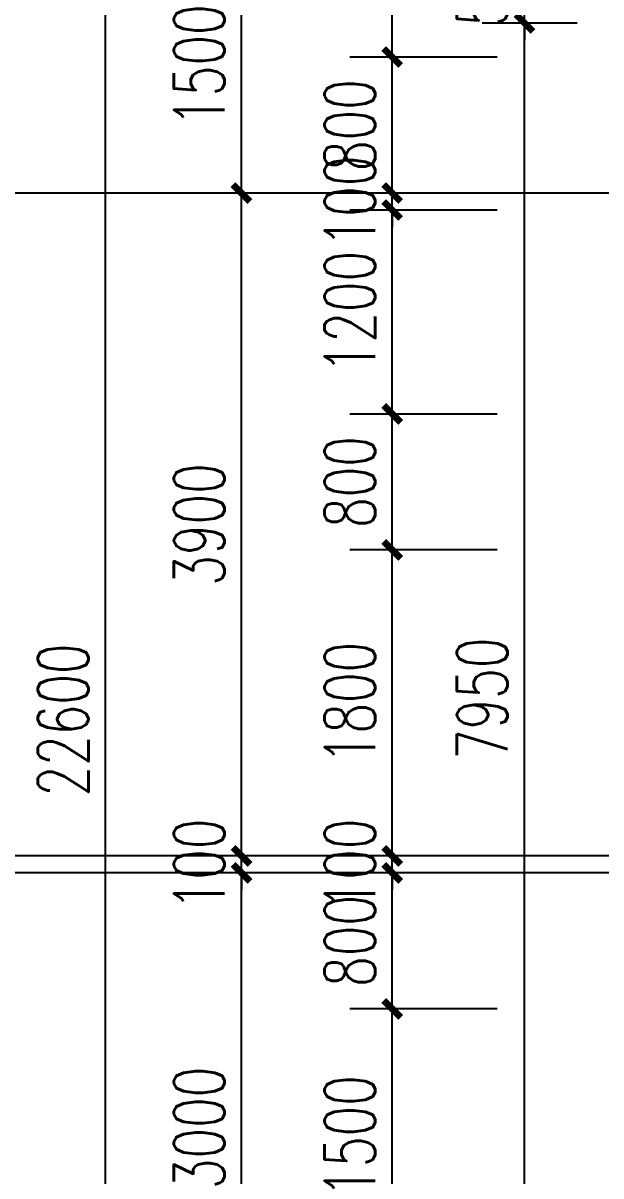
# Model space of a CAD drawing. Extents: x -59851 to 653804, y -249523 to 437614.
# Drawn here: x -48773 to -45375, y 144606 to 151388 of the extents above; entities that cross this region are included whole.
import ezdxf

# ---------------------------------------------------------------- set-up
doc = ezdxf.new("R2010")
doc.units = 0
doc.header["$LTSCALE"] = 1000
doc.header["$MEASUREMENT"] = 0
doc.layers.add('A-第三道尺寸线', color=105, linetype='Continuous')
doc.layers.add('AXIS', color=3, linetype='Continuous')
doc.styles.add('_TCH_DIM_T3', font='SIMPLEX.shx', dxfattribs={"width": 0.705882, "bigfont": 'GBCBIG.shx'})
doc.dimstyles.new('_TCH_ARCH&&100', dxfattribs={"dimtxt": 297.5, "dimasz": 100, "dimexe": 250, "dimexo": 300, "dimgap": 100, "dimtad": 1, "dimdec": 0, "dimzin": 0, "dimdsep": 46, "dimtxsty": '_TCH_DIM_T3', "dimblk": 'ARCHTICK', "dimcen": 0.09, "dimclrt": 7, "dimazin": 2, "dimtfac": 1, "dimtdec": 0, "dimtix": 1, "dimtmove": 2, "dimatfit": 3, "dimfxl": 0, "dimtolj": 1, "dimtzin": 0, "dimarcsym": 0})

# ---------------------------------------------------------------- blocks, each defined once
blk = doc.blocks.new('_ArchTick')
at = {"color": 0, "linetype": 'ByBlock', "const_width": 0.4}
blk.add_lwpolyline([(-0.5, -0.5), (0.5, 0.5)], dxfattribs=at)
blk = doc.blocks.new('*D1587')
at = {"layer": 'A-第三道尺寸线', "color": 0, "lineweight": -2, "transparency": 16777216}
for p, q in [((-45823.9, 151888.3), (-45823.9, 151988.3)), ((-45513.7, 151888.3), (-46073.9, 151888.3)), ((-45823.9, 151388.3), (-45823.9, 151888.3)), ((-45513.7, 151388.3), (-46073.9, 151388.3)), ((-45823.9, 151388.3), (-45823.9, 151288.3))]:
    blk.add_line(p, q, dxfattribs=at)
at = {"layer": 'Defpoints', "color": 0, "transparency": 16777216}
for p in [(-45823.9, 151888.3), (-45213.7, 151888.3), (-45213.7, 151388.3)]:
    blk.add_point(p, dxfattribs=at)
at = {"layer": 'A-第三道尺寸线', "color": 0, "lineweight": -2, "transparency": 16777216, "xscale": 100, "yscale": 100, "zscale": 100}
for p, rotation in [((-45823.9, 151888.3), 270), ((-45823.9, 151388.3), 90)]:
    blk.add_blockref('_ArchTick', p, dxfattribs=dict(at, rotation=rotation))
at = {"layer": 'A-第三道尺寸线', "color": 7, "transparency": 16777216, "insert": (-46072.6, 151638.3), "char_height": 297.5, "attachment_point": 5, "rotation": 90, "style": '_TCH_DIM_T3'}
blk.add_mtext('\\A1;500', dxfattribs=at)
blk = doc.blocks.new('*D1588')
at = {"layer": 'A-第三道尺寸线', "color": 0, "lineweight": -2, "transparency": 16777216}
for p, q in [((-45513.7, 151388.3), (-46073.9, 151388.3)), ((-45823.9, 143438.3), (-45823.9, 151388.3)), ((-45513.7, 143438.3), (-46073.9, 143438.3))]:
    blk.add_line(p, q, dxfattribs=at)
at = {"layer": 'Defpoints', "color": 0, "transparency": 16777216}
for p in [(-45823.9, 151388.3), (-45213.7, 151388.3), (-45213.7, 143438.3)]:
    blk.add_point(p, dxfattribs=at)
at = {"layer": 'A-第三道尺寸线', "color": 0, "lineweight": -2, "transparency": 16777216, "xscale": 100, "yscale": 100, "zscale": 100}
for p, rotation in [((-45823.9, 151388.3), 90), ((-45823.9, 143438.3), 270)]:
    blk.add_blockref('_ArchTick', p, dxfattribs=dict(at, rotation=rotation))
at = {"layer": 'A-第三道尺寸线', "color": 7, "transparency": 16777216, "insert": (-46072.6, 147413.3), "char_height": 297.5, "attachment_point": 5, "rotation": 90, "style": '_TCH_DIM_T3'}
blk.add_mtext('\\A1;7950', dxfattribs=at)
blk = doc.blocks.new('*D2659')
at = {"layer": 'A-第三道尺寸线', "color": 0, "lineweight": -2, "transparency": 16777216}
for p, q in [((-45984.3, 152388.3), (-46852.2, 152388.3)), ((-46602.2, 151188.3), (-46602.2, 152388.3)), ((-45984.3, 151188.3), (-46852.2, 151188.3))]:
    blk.add_line(p, q, dxfattribs=at)
at = {"layer": 'Defpoints', "color": 0, "transparency": 16777216}
for p in [(-46602.2, 152388.3), (-45684.3, 152388.3), (-45684.3, 151188.3)]:
    blk.add_point(p, dxfattribs=at)
at = {"layer": 'A-第三道尺寸线', "color": 0, "lineweight": -2, "transparency": 16777216, "xscale": 100, "yscale": 100, "zscale": 100}
for p, rotation in [((-46602.2, 152388.3), 90), ((-46602.2, 151188.3), 270)]:
    blk.add_blockref('_ArchTick', p, dxfattribs=dict(at, rotation=rotation))
at = {"layer": 'A-第三道尺寸线', "color": 7, "transparency": 16777216, "insert": (-46851, 151788.3), "char_height": 297.5, "attachment_point": 5, "rotation": 90, "style": '_TCH_DIM_T3'}
blk.add_mtext('\\A1;1200', dxfattribs=at)
blk = doc.blocks.new('*D2660')
at = {"layer": 'A-第三道尺寸线', "color": 0, "lineweight": -2, "transparency": 16777216}
for p, q in [((-45984.3, 151188.3), (-46852.2, 151188.3)), ((-46602.2, 150388.3), (-46602.2, 151188.3)), ((-45984.3, 150388.3), (-46852.2, 150388.3))]:
    blk.add_line(p, q, dxfattribs=at)
at = {"layer": 'Defpoints', "color": 0, "transparency": 16777216}
for p in [(-46602.2, 151188.3), (-45684.3, 151188.3), (-45684.3, 150388.3)]:
    blk.add_point(p, dxfattribs=at)
at = {"layer": 'A-第三道尺寸线', "color": 0, "lineweight": -2, "transparency": 16777216, "xscale": 100, "yscale": 100, "zscale": 100}
for p, rotation in [((-46602.2, 151188.3), 90), ((-46602.2, 150388.3), 270)]:
    blk.add_blockref('_ArchTick', p, dxfattribs=dict(at, rotation=rotation))
at = {"layer": 'A-第三道尺寸线', "color": 7, "transparency": 16777216, "insert": (-46851, 150788.3), "char_height": 297.5, "attachment_point": 5, "rotation": 90, "style": '_TCH_DIM_T3'}
blk.add_mtext('\\A1;800', dxfattribs=at)
blk = doc.blocks.new('*D2661')
at = {"layer": 'A-第三道尺寸线', "color": 0, "lineweight": -2, "transparency": 16777216}
for p, q in [((-46602.2, 150388.3), (-46602.2, 150488.3)), ((-45984.3, 150388.3), (-46852.2, 150388.3)), ((-46602.2, 150288.3), (-46602.2, 150388.3)), ((-45984.3, 150288.3), (-46852.2, 150288.3)), ((-46602.2, 150288.3), (-46602.2, 150188.3))]:
    blk.add_line(p, q, dxfattribs=at)
at = {"layer": 'Defpoints', "color": 0, "transparency": 16777216}
for p in [(-46602.2, 150388.3), (-45684.3, 150388.3), (-45684.3, 150288.3)]:
    blk.add_point(p, dxfattribs=at)
at = {"layer": 'A-第三道尺寸线', "color": 0, "lineweight": -2, "transparency": 16777216, "xscale": 100, "yscale": 100, "zscale": 100}
for p, rotation in [((-46602.2, 150388.3), 270), ((-46602.2, 150288.3), 90)]:
    blk.add_blockref('_ArchTick', p, dxfattribs=dict(at, rotation=rotation))
at = {"layer": 'A-第三道尺寸线', "color": 7, "transparency": 16777216, "insert": (-46851, 150338.3), "char_height": 297.5, "attachment_point": 5, "rotation": 90, "style": '_TCH_DIM_T3'}
blk.add_mtext('\\A1;100', dxfattribs=at)
blk = doc.blocks.new('*D2662')
at = {"layer": 'A-第三道尺寸线', "color": 0, "lineweight": -2, "transparency": 16777216}
for p, q in [((-45984.3, 150288.3), (-46852.2, 150288.3)), ((-46602.2, 149088.3), (-46602.2, 150288.3)), ((-45984.3, 149088.3), (-46852.2, 149088.3))]:
    blk.add_line(p, q, dxfattribs=at)
at = {"layer": 'Defpoints', "color": 0, "transparency": 16777216}
for p in [(-46602.2, 150288.3), (-45684.3, 150288.3), (-45684.3, 149088.3)]:
    blk.add_point(p, dxfattribs=at)
at = {"layer": 'A-第三道尺寸线', "color": 0, "lineweight": -2, "transparency": 16777216, "xscale": 100, "yscale": 100, "zscale": 100}
for p, rotation in [((-46602.2, 150288.3), 90), ((-46602.2, 149088.3), 270)]:
    blk.add_blockref('_ArchTick', p, dxfattribs=dict(at, rotation=rotation))
at = {"layer": 'A-第三道尺寸线', "color": 7, "transparency": 16777216, "insert": (-46851, 149688.3), "char_height": 297.5, "attachment_point": 5, "rotation": 90, "style": '_TCH_DIM_T3'}
blk.add_mtext('\\A1;1200', dxfattribs=at)
blk = doc.blocks.new('*D2663')
at = {"layer": 'A-第三道尺寸线', "color": 0, "lineweight": -2, "transparency": 16777216}
for p, q in [((-45984.3, 149088.3), (-46852.2, 149088.3)), ((-46602.2, 148288.3), (-46602.2, 149088.3)), ((-45984.3, 148288.3), (-46852.2, 148288.3))]:
    blk.add_line(p, q, dxfattribs=at)
at = {"layer": 'Defpoints', "color": 0, "transparency": 16777216}
for p in [(-46602.2, 149088.3), (-45684.3, 149088.3), (-45684.3, 148288.3)]:
    blk.add_point(p, dxfattribs=at)
at = {"layer": 'A-第三道尺寸线', "color": 0, "lineweight": -2, "transparency": 16777216, "xscale": 100, "yscale": 100, "zscale": 100}
for p, rotation in [((-46602.2, 149088.3), 90), ((-46602.2, 148288.3), 270)]:
    blk.add_blockref('_ArchTick', p, dxfattribs=dict(at, rotation=rotation))
at = {"layer": 'A-第三道尺寸线', "color": 7, "transparency": 16777216, "insert": (-46851, 148688.3), "char_height": 297.5, "attachment_point": 5, "rotation": 90, "style": '_TCH_DIM_T3'}
blk.add_mtext('\\A1;800', dxfattribs=at)
blk = doc.blocks.new('*D2664')
at = {"layer": 'A-第三道尺寸线', "color": 0, "lineweight": -2, "transparency": 16777216}
for p, q in [((-45984.3, 148288.3), (-46852.2, 148288.3)), ((-46602.2, 146488.3), (-46602.2, 148288.3)), ((-45984.3, 146488.3), (-46852.2, 146488.3))]:
    blk.add_line(p, q, dxfattribs=at)
at = {"layer": 'Defpoints', "color": 0, "transparency": 16777216}
for p in [(-46602.2, 148288.3), (-45684.3, 148288.3), (-45684.3, 146488.3)]:
    blk.add_point(p, dxfattribs=at)
at = {"layer": 'A-第三道尺寸线', "color": 0, "lineweight": -2, "transparency": 16777216, "xscale": 100, "yscale": 100, "zscale": 100}
for p, rotation in [((-46602.2, 148288.3), 90), ((-46602.2, 146488.3), 270)]:
    blk.add_blockref('_ArchTick', p, dxfattribs=dict(at, rotation=rotation))
at = {"layer": 'A-第三道尺寸线', "color": 7, "transparency": 16777216, "insert": (-46851, 147388.3), "char_height": 297.5, "attachment_point": 5, "rotation": 90, "style": '_TCH_DIM_T3'}
blk.add_mtext('\\A1;1800', dxfattribs=at)
blk = doc.blocks.new('*D2665')
at = {"layer": 'A-第三道尺寸线', "color": 0, "lineweight": -2, "transparency": 16777216}
for p, q in [((-46602.2, 146488.3), (-46602.2, 146588.3)), ((-45984.3, 146488.3), (-46852.2, 146488.3)), ((-46602.2, 146388.3), (-46602.2, 146488.3)), ((-45984.3, 146388.3), (-46852.2, 146388.3)), ((-46602.2, 146388.3), (-46602.2, 146288.3))]:
    blk.add_line(p, q, dxfattribs=at)
at = {"layer": 'Defpoints', "color": 0, "transparency": 16777216}
for p in [(-46602.2, 146488.3), (-45684.3, 146488.3), (-45684.3, 146388.3)]:
    blk.add_point(p, dxfattribs=at)
at = {"layer": 'A-第三道尺寸线', "color": 0, "lineweight": -2, "transparency": 16777216, "xscale": 100, "yscale": 100, "zscale": 100}
for p, rotation in [((-46602.2, 146488.3), 270), ((-46602.2, 146388.3), 90)]:
    blk.add_blockref('_ArchTick', p, dxfattribs=dict(at, rotation=rotation))
at = {"layer": 'A-第三道尺寸线', "color": 7, "transparency": 16777216, "insert": (-46851, 146438.3), "char_height": 297.5, "attachment_point": 5, "rotation": 90, "style": '_TCH_DIM_T3'}
blk.add_mtext('\\A1;100', dxfattribs=at)
blk = doc.blocks.new('*D2666')
at = {"layer": 'A-第三道尺寸线', "color": 0, "lineweight": -2, "transparency": 16777216}
for p, q in [((-45984.3, 146388.3), (-46852.2, 146388.3)), ((-46602.2, 145588.3), (-46602.2, 146388.3)), ((-45984.3, 145588.3), (-46852.2, 145588.3))]:
    blk.add_line(p, q, dxfattribs=at)
at = {"layer": 'Defpoints', "color": 0, "transparency": 16777216}
for p in [(-46602.2, 146388.3), (-45684.3, 146388.3), (-45684.3, 145588.3)]:
    blk.add_point(p, dxfattribs=at)
at = {"layer": 'A-第三道尺寸线', "color": 0, "lineweight": -2, "transparency": 16777216, "xscale": 100, "yscale": 100, "zscale": 100}
for p, rotation in [((-46602.2, 146388.3), 90), ((-46602.2, 145588.3), 270)]:
    blk.add_blockref('_ArchTick', p, dxfattribs=dict(at, rotation=rotation))
at = {"layer": 'A-第三道尺寸线', "color": 7, "transparency": 16777216, "insert": (-46851, 145988.3), "char_height": 297.5, "attachment_point": 5, "rotation": 90, "style": '_TCH_DIM_T3'}
blk.add_mtext('\\A1;800', dxfattribs=at)
blk = doc.blocks.new('*D2667')
at = {"layer": 'A-第三道尺寸线', "color": 0, "lineweight": -2, "transparency": 16777216}
for p, q in [((-45984.3, 145588.3), (-46852.2, 145588.3)), ((-46602.2, 144088.3), (-46602.2, 145588.3)), ((-45984.3, 144088.3), (-46852.2, 144088.3))]:
    blk.add_line(p, q, dxfattribs=at)
at = {"layer": 'Defpoints', "color": 0, "transparency": 16777216}
for p in [(-46602.2, 145588.3), (-45684.3, 145588.3), (-45684.3, 144088.3)]:
    blk.add_point(p, dxfattribs=at)
at = {"layer": 'A-第三道尺寸线', "color": 0, "lineweight": -2, "transparency": 16777216, "xscale": 100, "yscale": 100, "zscale": 100}
for p, rotation in [((-46602.2, 145588.3), 90), ((-46602.2, 144088.3), 270)]:
    blk.add_blockref('_ArchTick', p, dxfattribs=dict(at, rotation=rotation))
at = {"layer": 'A-第三道尺寸线', "color": 7, "transparency": 16777216, "insert": (-46851, 144838.3), "char_height": 297.5, "attachment_point": 5, "rotation": 90, "style": '_TCH_DIM_T3'}
blk.add_mtext('\\A1;1500', dxfattribs=at)
blk = doc.blocks.new('*D2948')
at = {"layer": 'AXIS', "color": 0, "lineweight": -2, "transparency": 16777216}
for p, q in [((-46902.2, 146388.3), (-47738.6, 146388.3)), ((-47488.6, 143388.3), (-47488.6, 146388.3)), ((-46902.2, 143388.3), (-47738.6, 143388.3))]:
    blk.add_line(p, q, dxfattribs=at)
at = {"layer": 'Defpoints', "color": 0, "transparency": 16777216}
for p in [(-47488.6, 146388.3), (-46602.2, 146388.3), (-46602.2, 143388.3)]:
    blk.add_point(p, dxfattribs=at)
at = {"layer": 'AXIS', "color": 0, "lineweight": -2, "transparency": 16777216, "xscale": 100, "yscale": 100, "zscale": 100}
for p, rotation in [((-47488.6, 146388.3), 90), ((-47488.6, 143388.3), 270)]:
    blk.add_blockref('_ArchTick', p, dxfattribs=dict(at, rotation=rotation))
at = {"layer": 'AXIS', "color": 7, "transparency": 16777216, "insert": (-47737.3, 144888.3), "char_height": 297.5, "attachment_point": 5, "rotation": 90, "style": '_TCH_DIM_T3'}
blk.add_mtext('\\A1;3000', dxfattribs=at)
blk = doc.blocks.new('*D2949')
at = {"layer": 'AXIS', "color": 0, "lineweight": -2, "transparency": 16777216}
for p, q in [((-47488.6, 146488.3), (-47488.6, 146588.3)), ((-46902.2, 146488.3), (-47738.6, 146488.3)), ((-47488.6, 146388.3), (-47488.6, 146488.3)), ((-46902.2, 146388.3), (-47738.6, 146388.3)), ((-47488.6, 146388.3), (-47488.6, 146288.3))]:
    blk.add_line(p, q, dxfattribs=at)
at = {"layer": 'Defpoints', "color": 0, "transparency": 16777216}
for p in [(-47488.6, 146488.3), (-46602.2, 146488.3), (-46602.2, 146388.3)]:
    blk.add_point(p, dxfattribs=at)
at = {"layer": 'AXIS', "color": 0, "lineweight": -2, "transparency": 16777216, "xscale": 100, "yscale": 100, "zscale": 100}
for p, rotation in [((-47488.6, 146488.3), 270), ((-47488.6, 146388.3), 90)]:
    blk.add_blockref('_ArchTick', p, dxfattribs=dict(at, rotation=rotation))
at = {"layer": 'AXIS', "color": 7, "transparency": 16777216, "insert": (-47737.3, 146438.3), "char_height": 297.5, "attachment_point": 5, "rotation": 90, "style": '_TCH_DIM_T3'}
blk.add_mtext('\\A1;100', dxfattribs=at)
blk = doc.blocks.new('*D2950')
at = {"layer": 'AXIS', "color": 0, "lineweight": -2, "transparency": 16777216}
for p, q in [((-46902.2, 150388.3), (-47738.6, 150388.3)), ((-47488.6, 146488.3), (-47488.6, 150388.3)), ((-46902.2, 146488.3), (-47738.6, 146488.3))]:
    blk.add_line(p, q, dxfattribs=at)
at = {"layer": 'Defpoints', "color": 0, "transparency": 16777216}
for p in [(-47488.6, 150388.3), (-46602.2, 150388.3), (-46602.2, 146488.3)]:
    blk.add_point(p, dxfattribs=at)
at = {"layer": 'AXIS', "color": 0, "lineweight": -2, "transparency": 16777216, "xscale": 100, "yscale": 100, "zscale": 100}
for p, rotation in [((-47488.6, 150388.3), 90), ((-47488.6, 146488.3), 270)]:
    blk.add_blockref('_ArchTick', p, dxfattribs=dict(at, rotation=rotation))
at = {"layer": 'AXIS', "color": 7, "transparency": 16777216, "insert": (-47737.3, 148438.3), "char_height": 297.5, "attachment_point": 5, "rotation": 90, "style": '_TCH_DIM_T3'}
blk.add_mtext('\\A1;3900', dxfattribs=at)
blk = doc.blocks.new('*D2951')
at = {"layer": 'AXIS', "color": 0, "lineweight": -2, "transparency": 16777216}
for p, q in [((-46902.2, 151888.3), (-47738.6, 151888.3)), ((-47488.6, 150388.3), (-47488.6, 151888.3)), ((-46902.2, 150388.3), (-47738.6, 150388.3))]:
    blk.add_line(p, q, dxfattribs=at)
at = {"layer": 'Defpoints', "color": 0, "transparency": 16777216}
for p in [(-47488.6, 151888.3), (-46602.2, 151888.3), (-46602.2, 150388.3)]:
    blk.add_point(p, dxfattribs=at)
at = {"layer": 'AXIS', "color": 0, "lineweight": -2, "transparency": 16777216, "xscale": 100, "yscale": 100, "zscale": 100}
for p, rotation in [((-47488.6, 151888.3), 90), ((-47488.6, 150388.3), 270)]:
    blk.add_blockref('_ArchTick', p, dxfattribs=dict(at, rotation=rotation))
at = {"layer": 'AXIS', "color": 7, "transparency": 16777216, "insert": (-47737.3, 151138.3), "char_height": 297.5, "attachment_point": 5, "rotation": 90, "style": '_TCH_DIM_T3'}
blk.add_mtext('\\A1;1500', dxfattribs=at)
blk = doc.blocks.new('*D2954')
at = {"layer": 'AXIS', "color": 0, "lineweight": -2, "transparency": 16777216}
for p, q in [((-47152.2, 158588.3), (-48538.6, 158588.3)), ((-48288.6, 135988.3), (-48288.6, 158588.3)), ((-47152.2, 135988.3), (-48538.6, 135988.3))]:
    blk.add_line(p, q, dxfattribs=at)
at = {"layer": 'Defpoints', "color": 0, "transparency": 16777216}
for p in [(-48288.6, 158588.3), (-46852.2, 158588.3), (-46852.2, 135988.3)]:
    blk.add_point(p, dxfattribs=at)
at = {"layer": 'AXIS', "color": 0, "lineweight": -2, "transparency": 16777216, "xscale": 100, "yscale": 100, "zscale": 100}
for p, rotation in [((-48288.6, 158588.3), 90), ((-48288.6, 135988.3), 270)]:
    blk.add_blockref('_ArchTick', p, dxfattribs=dict(at, rotation=rotation))
at = {"layer": 'AXIS', "color": 7, "transparency": 16777216, "insert": (-48537.3, 147288.3), "char_height": 297.5, "attachment_point": 5, "rotation": 90, "style": '_TCH_DIM_T3'}
blk.add_mtext('\\A1;22600', dxfattribs=at)
blk = doc.blocks.new('*D2971')
at = {"layer": 'AXIS', "color": 0, "lineweight": -2, "transparency": 16777216}
for p, q in [((-46902.2, 146388.3), (-47738.6, 146388.3)), ((-47488.6, 143388.3), (-47488.6, 146388.3)), ((-46902.2, 143388.3), (-47738.6, 143388.3))]:
    blk.add_line(p, q, dxfattribs=at)
at = {"layer": 'Defpoints', "color": 0, "transparency": 16777216}
for p in [(-47488.6, 146388.3), (-46602.2, 146388.3), (-46602.2, 143388.3)]:
    blk.add_point(p, dxfattribs=at)
at = {"layer": 'AXIS', "color": 0, "lineweight": -2, "transparency": 16777216, "xscale": 100, "yscale": 100, "zscale": 100}
for p, rotation in [((-47488.6, 146388.3), 90), ((-47488.6, 143388.3), 270)]:
    blk.add_blockref('_ArchTick', p, dxfattribs=dict(at, rotation=rotation))
at = {"layer": 'AXIS', "color": 7, "transparency": 16777216, "insert": (-47737.3, 144888.3), "char_height": 297.5, "attachment_point": 5, "rotation": 90, "style": '_TCH_DIM_T3'}
blk.add_mtext('\\A1;3000', dxfattribs=at)
blk = doc.blocks.new('*D2972')
at = {"layer": 'AXIS', "color": 0, "lineweight": -2, "transparency": 16777216}
for p, q in [((-47488.6, 146488.3), (-47488.6, 146588.3)), ((-46902.2, 146488.3), (-47738.6, 146488.3)), ((-47488.6, 146388.3), (-47488.6, 146488.3)), ((-46902.2, 146388.3), (-47738.6, 146388.3)), ((-47488.6, 146388.3), (-47488.6, 146288.3))]:
    blk.add_line(p, q, dxfattribs=at)
at = {"layer": 'Defpoints', "color": 0, "transparency": 16777216}
for p in [(-47488.6, 146488.3), (-46602.2, 146488.3), (-46602.2, 146388.3)]:
    blk.add_point(p, dxfattribs=at)
at = {"layer": 'AXIS', "color": 0, "lineweight": -2, "transparency": 16777216, "xscale": 100, "yscale": 100, "zscale": 100}
for p, rotation in [((-47488.6, 146488.3), 270), ((-47488.6, 146388.3), 90)]:
    blk.add_blockref('_ArchTick', p, dxfattribs=dict(at, rotation=rotation))
at = {"layer": 'AXIS', "color": 7, "transparency": 16777216, "insert": (-47737.3, 146438.3), "char_height": 297.5, "attachment_point": 5, "rotation": 90, "style": '_TCH_DIM_T3'}
blk.add_mtext('\\A1;100', dxfattribs=at)
blk = doc.blocks.new('*D2973')
at = {"layer": 'AXIS', "color": 0, "lineweight": -2, "transparency": 16777216}
for p, q in [((-46902.2, 150388.3), (-47738.6, 150388.3)), ((-47488.6, 146488.3), (-47488.6, 150388.3)), ((-46902.2, 146488.3), (-47738.6, 146488.3))]:
    blk.add_line(p, q, dxfattribs=at)
at = {"layer": 'Defpoints', "color": 0, "transparency": 16777216}
for p in [(-47488.6, 150388.3), (-46602.2, 150388.3), (-46602.2, 146488.3)]:
    blk.add_point(p, dxfattribs=at)
at = {"layer": 'AXIS', "color": 0, "lineweight": -2, "transparency": 16777216, "xscale": 100, "yscale": 100, "zscale": 100}
for p, rotation in [((-47488.6, 150388.3), 90), ((-47488.6, 146488.3), 270)]:
    blk.add_blockref('_ArchTick', p, dxfattribs=dict(at, rotation=rotation))
at = {"layer": 'AXIS', "color": 7, "transparency": 16777216, "insert": (-47737.3, 148438.3), "char_height": 297.5, "attachment_point": 5, "rotation": 90, "style": '_TCH_DIM_T3'}
blk.add_mtext('\\A1;3900', dxfattribs=at)
blk = doc.blocks.new('*D2974')
at = {"layer": 'AXIS', "color": 0, "lineweight": -2, "transparency": 16777216}
for p, q in [((-46902.2, 151888.3), (-47738.6, 151888.3)), ((-47488.6, 150388.3), (-47488.6, 151888.3)), ((-46902.2, 150388.3), (-47738.6, 150388.3))]:
    blk.add_line(p, q, dxfattribs=at)
at = {"layer": 'Defpoints', "color": 0, "transparency": 16777216}
for p in [(-47488.6, 151888.3), (-46602.2, 151888.3), (-46602.2, 150388.3)]:
    blk.add_point(p, dxfattribs=at)
at = {"layer": 'AXIS', "color": 0, "lineweight": -2, "transparency": 16777216, "xscale": 100, "yscale": 100, "zscale": 100}
for p, rotation in [((-47488.6, 151888.3), 90), ((-47488.6, 150388.3), 270)]:
    blk.add_blockref('_ArchTick', p, dxfattribs=dict(at, rotation=rotation))
at = {"layer": 'AXIS', "color": 7, "transparency": 16777216, "insert": (-47737.3, 151138.3), "char_height": 297.5, "attachment_point": 5, "rotation": 90, "style": '_TCH_DIM_T3'}
blk.add_mtext('\\A1;1500', dxfattribs=at)
blk = doc.blocks.new('*D2977')
at = {"layer": 'AXIS', "color": 0, "lineweight": -2, "transparency": 16777216}
for p, q in [((-47152.2, 158588.3), (-48538.6, 158588.3)), ((-48288.6, 135988.3), (-48288.6, 158588.3)), ((-47152.2, 135988.3), (-48538.6, 135988.3))]:
    blk.add_line(p, q, dxfattribs=at)
at = {"layer": 'Defpoints', "color": 0, "transparency": 16777216}
for p in [(-48288.6, 158588.3), (-46852.2, 158588.3), (-46852.2, 135988.3)]:
    blk.add_point(p, dxfattribs=at)
at = {"layer": 'AXIS', "color": 0, "lineweight": -2, "transparency": 16777216, "xscale": 100, "yscale": 100, "zscale": 100}
for p, rotation in [((-48288.6, 158588.3), 90), ((-48288.6, 135988.3), 270)]:
    blk.add_blockref('_ArchTick', p, dxfattribs=dict(at, rotation=rotation))
at = {"layer": 'AXIS', "color": 7, "transparency": 16777216, "insert": (-48537.3, 147288.3), "char_height": 297.5, "attachment_point": 5, "rotation": 90, "style": '_TCH_DIM_T3'}
blk.add_mtext('\\A1;22600', dxfattribs=at)

msp = doc.modelspace()

# ---------------------------------------------------------------- linework, layer by layer
at = {"layer": 'AXIS'}
for p, q in [((-44988.6, 150388.3), (-48988.6, 150388.3)), ((-44988.6, 146488.3), (-48988.6, 146488.3)), ((-44988.6, 146388.3), (-48988.6, 146388.3))]:
    msp.add_line(p, q, dxfattribs=at)

# ---------------------------------------------------------------- dimensions: what is measured, and where the dimension line sits
at = {"layer": 'A-第三道尺寸线'}
for p1, p2, distance, picture, middle in [((-45684.3, 151188.3), (-45684.3, 152388.3), 917.9, '*D2659', (-46851, 151788.3)), ((-45213.7, 151388.3), (-45213.7, 151888.3), 610.2, '*D1587', (-46072.6, 151638.3)), ((-45213.7, 143438.3), (-45213.7, 151388.3), 610.2, '*D1588', (-46072.6, 147413.3)), ((-45684.3, 150388.3), (-45684.3, 151188.3), 917.9, '*D2660', (-46851, 150788.3)), ((-45684.3, 150288.3), (-45684.3, 150388.3), 917.9, '*D2661', (-46851, 150338.3)), ((-45684.3, 149088.3), (-45684.3, 150288.3), 917.9, '*D2662', (-46851, 149688.3)), ((-45684.3, 148288.3), (-45684.3, 149088.3), 917.9, '*D2663', (-46851, 148688.3)), ((-45684.3, 146488.3), (-45684.3, 148288.3), 917.9, '*D2664', (-46851, 147388.3)), ((-45684.3, 146388.3), (-45684.3, 146488.3), 917.9, '*D2665', (-46851, 146438.3)), ((-45684.3, 145588.3), (-45684.3, 146388.3), 917.9, '*D2666', (-46851, 145988.3)), ((-45684.3, 144088.3), (-45684.3, 145588.3), 917.9, '*D2667', (-46851, 144838.3))]:
    dim = msp.add_aligned_dim(p1=p1, p2=p2, distance=distance, dimstyle='_TCH_ARCH&&100', dxfattribs=at)
    dim.commit()
    dim.dimension.update_dxf_attribs({"geometry": picture, "text_midpoint": middle})
at = {"layer": 'AXIS'}
for p1, p2, distance, picture, middle in [((-46852.2, 135988.3), (-46852.2, 158588.3), 1436.3, '*D2954', (-48537.3, 147288.3)), ((-46852.2, 135988.3), (-46852.2, 158588.3), 1436.3, '*D2977', (-48537.3, 147288.3)), ((-46602.2, 150388.3), (-46602.2, 151888.3), 886.3, '*D2951', (-47737.3, 151138.3)), ((-46602.2, 150388.3), (-46602.2, 151888.3), 886.3, '*D2974', (-47737.3, 151138.3)), ((-46602.2, 146488.3), (-46602.2, 150388.3), 886.3, '*D2950', (-47737.3, 148438.3)), ((-46602.2, 146488.3), (-46602.2, 150388.3), 886.3, '*D2973', (-47737.3, 148438.3)), ((-46602.2, 146388.3), (-46602.2, 146488.3), 886.3, '*D2949', (-47737.3, 146438.3)), ((-46602.2, 146388.3), (-46602.2, 146488.3), 886.3, '*D2972', (-47737.3, 146438.3)), ((-46602.2, 143388.3), (-46602.2, 146388.3), 886.3, '*D2948', (-47737.3, 144888.3)), ((-46602.2, 143388.3), (-46602.2, 146388.3), 886.3, '*D2971', (-47737.3, 144888.3))]:
    dim = msp.add_aligned_dim(p1=p1, p2=p2, distance=distance, dimstyle='_TCH_ARCH&&100', dxfattribs=at)
    dim.commit()
    dim.dimension.update_dxf_attribs({"geometry": picture, "text_midpoint": middle})

doc.saveas('drawing.dxf')
